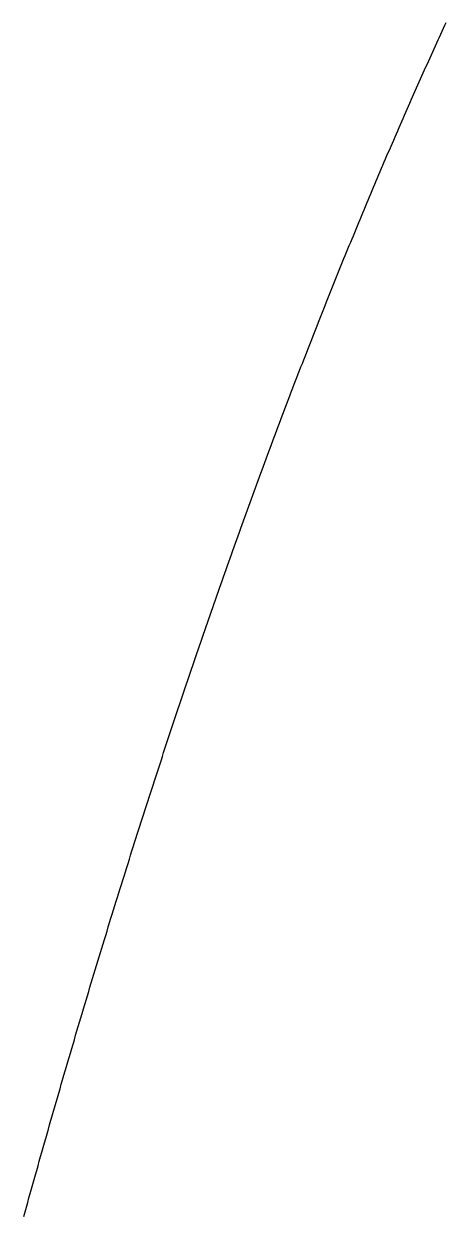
# Model space of a CAD drawing. Extents: x -14 to 314, y -178 to 13.
# Drawn here: x -7.41 to -3.17, y -10.95 to 1.01 of the extents above; entities that cross this region are included whole.
import ezdxf

# ---------------------------------------------------------------- set-up
doc = ezdxf.new("R2010")
doc.units = 0
doc.layers.add('BLACK', color=7, linetype='CONTINUOUS')

msp = doc.modelspace()

# ---------------------------------------------------------------- linework, layer by layer
at = {"layer": 'BLACK', "linetype": 'CONTINUOUS'}
for p, q in [((-3.21089, 0.937623), (-3.197375, 0.967129)), ((-3.197375, 0.967129), (-3.18387, 0.996566)), ((-3.18387, 0.996566), (-3.170356, 1.025975)), ((-3.264932, 0.819153), (-3.251417, 0.848854)), ((-3.251417, 0.848854), (-3.237911, 0.878485)), ((-3.237911, 0.878485), (-3.224396, 0.908088)), ((-3.224396, 0.908088), (-3.21089, 0.937623)), ((-3.318976, 0.699906), (-3.30546, 0.729801)), ((-3.30546, 0.729801), (-3.291953, 0.759627)), ((-3.291953, 0.759627), (-3.278438, 0.789425)), ((-3.278438, 0.789425), (-3.264932, 0.819153)), ((-3.373021, 0.579877), (-3.359505, 0.609968)), ((-3.359505, 0.609968), (-3.345998, 0.639989)), ((-3.345998, 0.639989), (-3.332482, 0.669982)), ((-3.332482, 0.669982), (-3.318976, 0.699906)), ((-3.427066, 0.459064), (-3.41355, 0.489351)), ((-3.41355, 0.489351), (-3.400044, 0.519568)), ((-3.400044, 0.519568), (-3.386528, 0.549757)), ((-3.386528, 0.549757), (-3.373021, 0.579877)), ((-3.481112, 0.337464), (-3.467596, 0.367948)), ((-3.467596, 0.367948), (-3.454089, 0.398362)), ((-3.454089, 0.398362), (-3.440573, 0.428748)), ((-3.440573, 0.428748), (-3.427066, 0.459064)), ((-3.535157, 0.215075), (-3.521642, 0.245757)), ((-3.521642, 0.245757), (-3.508135, 0.276368)), ((-3.508135, 0.276368), (-3.494619, 0.306951)), ((-3.494619, 0.306951), (-3.481112, 0.337464)), ((-3.589201, 0.091893), (-3.575686, 0.122773)), ((-3.575686, 0.122773), (-3.562179, 0.153583)), ((-3.562179, 0.153583), (-3.548664, 0.184364)), ((-3.548664, 0.184364), (-3.535157, 0.215075)), ((-3.629728, -0.001004), (-3.616222, 0.030004)), ((-3.616222, 0.030004), (-3.602707, 0.060984)), ((-3.602707, 0.060984), (-3.589201, 0.091893)), ((-3.683768, -0.125579), (-3.670263, -0.094372)), ((-3.670263, -0.094372), (-3.656748, -0.063192)), ((-3.656748, -0.063192), (-3.643243, -0.032084)), ((-3.643243, -0.032084), (-3.629728, -0.001004)), ((-3.737804, -0.250954), (-3.7243, -0.219546)), ((-3.7243, -0.219546), (-3.710787, -0.188167)), ((-3.710787, -0.188167), (-3.697282, -0.156859)), ((-3.697282, -0.156859), (-3.683768, -0.125579)), ((-3.791837, -0.377132), (-3.778334, -0.345523)), ((-3.778334, -0.345523), (-3.764821, -0.313943)), ((-3.764821, -0.313943), (-3.751318, -0.282434)), ((-3.751318, -0.282434), (-3.737804, -0.250954)), ((-3.845865, -0.504115), (-3.832363, -0.472305)), ((-3.832363, -0.472305), (-3.818852, -0.440523)), ((-3.818852, -0.440523), (-3.805349, -0.408813)), ((-3.805349, -0.408813), (-3.791837, -0.377132)), ((-3.886387, -0.599894), (-3.872877, -0.56791)), ((-3.872877, -0.56791), (-3.859376, -0.535998)), ((-3.859376, -0.535998), (-3.845865, -0.504115)), ((-3.940406, -0.728293), (-3.926897, -0.696106)), ((-3.926897, -0.696106), (-3.913397, -0.663992)), ((-3.913397, -0.663992), (-3.899888, -0.631907)), ((-3.899888, -0.631907), (-3.886387, -0.599894)), ((-3.994417, -0.857505), (-3.98091, -0.825115)), ((-3.98091, -0.825115), (-3.967412, -0.792797)), ((-3.967412, -0.792797), (-3.953905, -0.760509)), ((-3.953905, -0.760509), (-3.940406, -0.728293)), ((-4.048422, -0.987533), (-4.034917, -0.954938)), ((-4.034917, -0.954938), (-4.02142, -0.922417)), ((-4.02142, -0.922417), (-4.007914, -0.889924)), ((-4.007914, -0.889924), (-3.994417, -0.857505)), ((-4.088915, -1.085579), (-4.075421, -1.052854)), ((-4.075421, -1.052854), (-4.061917, -1.020156)), ((-4.061917, -1.020156), (-4.048422, -0.987533)), ((-4.142905, -1.217041), (-4.129413, -1.18411)), ((-4.129413, -1.18411), (-4.115911, -1.151207)), ((-4.115911, -1.151207), (-4.102418, -1.118379)), ((-4.102418, -1.118379), (-4.088915, -1.085579)), ((-4.183396, -1.316188), (-4.169896, -1.28308)), ((-4.169896, -1.28308), (-4.156406, -1.250046)), ((-4.156406, -1.250046), (-4.142905, -1.217041)), ((-4.237369, -1.449092), (-4.223872, -1.415777)), ((-4.223872, -1.415777), (-4.210384, -1.382537)), ((-4.210384, -1.382537), (-4.196886, -1.349325)), ((-4.196886, -1.349325), (-4.183396, -1.316188)), ((-4.291331, -1.582823), (-4.277837, -1.549301)), ((-4.277837, -1.549301), (-4.264351, -1.515854)), ((-4.264351, -1.515854), (-4.250856, -1.482435)), ((-4.250856, -1.482435), (-4.237369, -1.449092)), ((-4.331791, -1.683654), (-4.318308, -1.65)), ((-4.318308, -1.65), (-4.304815, -1.616374)), ((-4.304815, -1.616374), (-4.291331, -1.582823)), ((-4.385733, -1.81884), (-4.372253, -1.784977)), ((-4.372253, -1.784977), (-4.358763, -1.751143)), ((-4.358763, -1.751143), (-4.345282, -1.717384)), ((-4.345282, -1.717384), (-4.331791, -1.683654)), ((-4.426185, -1.920789), (-4.412699, -1.886746)), ((-4.412699, -1.886746), (-4.399221, -1.852779)), ((-4.399221, -1.852779), (-4.385733, -1.81884)), ((-4.480104, -2.057437), (-4.466621, -2.023185)), ((-4.466621, -2.023185), (-4.453147, -1.989008)), ((-4.453147, -1.989008), (-4.439662, -1.954861)), ((-4.439662, -1.954861), (-4.426185, -1.920789)), ((-4.52053, -2.160463), (-4.507058, -2.126076)), ((-4.507058, -2.126076), (-4.493577, -2.091719)), ((-4.493577, -2.091719), (-4.480104, -2.057437)), ((-4.574423, -2.298582), (-4.560956, -2.263985)), ((-4.560956, -2.263985), (-4.547478, -2.229417)), ((-4.547478, -2.229417), (-4.534009, -2.194925)), ((-4.534009, -2.194925), (-4.52053, -2.160463)), ((-4.614838, -2.402737), (-4.601364, -2.367958)), ((-4.601364, -2.367958), (-4.587899, -2.333255)), ((-4.587899, -2.333255), (-4.574423, -2.298582)), ((-4.668703, -2.542334), (-4.655234, -2.507344)), ((-4.655234, -2.507344), (-4.641773, -2.47243)), ((-4.641773, -2.47243), (-4.628301, -2.437545)), ((-4.628301, -2.437545), (-4.614838, -2.402737)), ((-4.709087, -2.647577), (-4.69563, -2.612451)), ((-4.69563, -2.612451), (-4.682163, -2.577354)), ((-4.682163, -2.577354), (-4.668703, -2.542334)), ((-4.74947, -2.753322), (-4.736007, -2.718013)), ((-4.736007, -2.718013), (-4.722552, -2.68278)), ((-4.722552, -2.68278), (-4.709087, -2.647577)), ((-4.803292, -2.895046), (-4.789833, -2.859523)), ((-4.789833, -2.859523), (-4.776383, -2.824077)), ((-4.776383, -2.824077), (-4.762922, -2.788661)), ((-4.762922, -2.788661), (-4.74947, -2.753322)), ((-4.843641, -3.001887), (-4.830195, -2.966228)), ((-4.830195, -2.966228), (-4.816739, -2.930598)), ((-4.816739, -2.930598), (-4.803292, -2.895046)), ((-4.897428, -3.145107), (-4.883988, -3.109234)), ((-4.883988, -3.109234), (-4.870537, -3.07339)), ((-4.870537, -3.07339), (-4.857094, -3.037624)), ((-4.857094, -3.037624), (-4.843641, -3.001887)), ((-4.93776, -3.253099), (-4.924315, -3.21704)), ((-4.924315, -3.21704), (-4.910877, -3.181059)), ((-4.910877, -3.181059), (-4.897428, -3.145107)), ((-4.978071, -3.36155), (-4.964639, -3.325354)), ((-4.964639, -3.325354), (-4.951196, -3.289187)), ((-4.951196, -3.289187), (-4.93776, -3.253099)), ((-5.018379, -3.470511), (-5.004941, -3.434128)), ((-5.004941, -3.434128), (-4.991512, -3.397824)), ((-4.991512, -3.397824), (-4.978071, -3.36155)), ((-5.072097, -3.616532), (-5.058665, -3.579933)), ((-5.058665, -3.579933), (-5.045241, -3.543413)), ((-5.045241, -3.543413), (-5.031806, -3.506922)), ((-5.031806, -3.506922), (-5.018379, -3.470511)), ((-5.112365, -3.726604), (-5.098947, -3.689868)), ((-5.098947, -3.689868), (-5.085518, -3.65316)), ((-5.085518, -3.65316), (-5.072097, -3.616532)), ((-5.152629, -3.837191), (-5.139206, -3.800266)), ((-5.139206, -3.800266), (-5.125791, -3.76342)), ((-5.125791, -3.76342), (-5.112365, -3.726604)), ((-5.206287, -3.985384), (-5.19287, -3.948241)), ((-5.19287, -3.948241), (-5.179461, -3.911178)), ((-5.179461, -3.911178), (-5.166041, -3.874144)), ((-5.166041, -3.874144), (-5.152629, -3.837191)), ((-5.246509, -4.097089), (-5.233106, -4.059808)), ((-5.233106, -4.059808), (-5.219693, -4.022556)), ((-5.219693, -4.022556), (-5.206287, -3.985384)), ((-5.286725, -4.209311), (-5.273318, -4.171841)), ((-5.273318, -4.171841), (-5.259919, -4.13445)), ((-5.259919, -4.13445), (-5.246509, -4.097089)), ((-5.326917, -4.322001), (-5.313524, -4.284392)), ((-5.313524, -4.284392), (-5.300121, -4.246811)), ((-5.300121, -4.246811), (-5.286725, -4.209311)), ((-5.367102, -4.435211), (-5.353706, -4.397411)), ((-5.353706, -4.397411), (-5.340317, -4.359692)), ((-5.340317, -4.359692), (-5.326917, -4.322001)), ((-5.407263, -4.54889), (-5.393881, -4.510951)), ((-5.393881, -4.510951), (-5.380488, -4.47304)), ((-5.380488, -4.47304), (-5.367102, -4.435211)), ((-5.460791, -4.701251), (-5.447416, -4.663091)), ((-5.447416, -4.663091), (-5.43403, -4.62496)), ((-5.43403, -4.62496), (-5.420652, -4.58691)), ((-5.420652, -4.58691), (-5.407263, -4.54889)), ((-5.500922, -4.816114), (-5.487544, -4.777762)), ((-5.487544, -4.777762), (-5.474173, -4.739492)), ((-5.474173, -4.739492), (-5.460791, -4.701251)), ((-5.541026, -4.93145), (-5.527663, -4.892958)), ((-5.527663, -4.892958), (-5.514289, -4.854495)), ((-5.514289, -4.854495), (-5.500922, -4.816114)), ((-5.581122, -5.047311), (-5.567756, -5.008626)), ((-5.567756, -5.008626), (-5.554397, -4.970024)), ((-5.554397, -4.970024), (-5.541026, -4.93145)), ((-5.621191, -5.163646), (-5.60784, -5.124821)), ((-5.60784, -5.124821), (-5.594478, -5.086025)), ((-5.594478, -5.086025), (-5.581122, -5.047311)), ((-5.661251, -5.280508), (-5.647897, -5.24149)), ((-5.647897, -5.24149), (-5.63455, -5.202553)), ((-5.63455, -5.202553), (-5.621191, -5.163646)), ((-5.701282, -5.397846), (-5.687944, -5.358687)), ((-5.687944, -5.358687), (-5.674594, -5.319556)), ((-5.674594, -5.319556), (-5.661251, -5.280508)), ((-5.741304, -5.515713), (-5.727963, -5.476359)), ((-5.727963, -5.476359), (-5.714628, -5.437088)), ((-5.714628, -5.437088), (-5.701282, -5.397846)), ((-5.781297, -5.634057), (-5.767971, -5.594562)), ((-5.767971, -5.594562), (-5.754634, -5.555096)), ((-5.754634, -5.555096), (-5.741304, -5.515713)), ((-5.821279, -5.752934), (-5.807951, -5.713243)), ((-5.807951, -5.713243), (-5.794629, -5.673636)), ((-5.794629, -5.673636), (-5.781297, -5.634057)), ((-5.861231, -5.872288), (-5.847919, -5.832456)), ((-5.847919, -5.832456), (-5.834595, -5.792653)), ((-5.834595, -5.792653), (-5.821279, -5.752934)), ((-5.901171, -5.992176), (-5.887857, -5.952148)), ((-5.887857, -5.952148), (-5.87455, -5.912203)), ((-5.87455, -5.912203), (-5.861231, -5.872288)), ((-5.941081, -6.112544), (-5.927783, -6.072374)), ((-5.927783, -6.072374), (-5.914474, -6.032233)), ((-5.914474, -6.032233), (-5.901171, -5.992176)), ((-5.980979, -6.233448), (-5.967679, -6.193081)), ((-5.967679, -6.193081), (-5.954386, -6.152798)), ((-5.954386, -6.152798), (-5.941081, -6.112544)), ((-6.020845, -6.354834), (-6.007562, -6.314325)), ((-6.007562, -6.314325), (-5.994267, -6.273844)), ((-5.994267, -6.273844), (-5.980979, -6.233448)), ((-6.060698, -6.476757), (-6.047413, -6.43605)), ((-6.047413, -6.43605), (-6.034135, -6.395427)), ((-6.034135, -6.395427), (-6.020845, -6.354834)), ((-6.100518, -6.599163), (-6.08725, -6.558314)), ((-6.08725, -6.558314), (-6.073971, -6.517493)), ((-6.073971, -6.517493), (-6.060698, -6.476757)), ((-6.140324, -6.722109), (-6.127055, -6.681061)), ((-6.127055, -6.681061), (-6.113792, -6.640097)), ((-6.113792, -6.640097), (-6.100518, -6.599163)), ((-6.180098, -6.845539), (-6.166845, -6.804348)), ((-6.166845, -6.804348), (-6.153582, -6.763186)), ((-6.153582, -6.763186), (-6.140324, -6.722109)), ((-6.219856, -6.969511), (-6.206603, -6.92812)), ((-6.206603, -6.92812), (-6.193356, -6.886815)), ((-6.193356, -6.886815), (-6.180098, -6.845539)), ((-6.25958, -7.093968), (-6.246344, -7.052435)), ((-6.246344, -7.052435), (-6.233097, -7.01093)), ((-6.233097, -7.01093), (-6.219856, -6.969511)), ((-6.299288, -7.218969), (-6.286052, -7.177236)), ((-6.286052, -7.177236), (-6.272822, -7.135588)), ((-6.272822, -7.135588), (-6.25958, -7.093968)), ((-6.325743, -7.30258), (-6.312512, -7.260732)), ((-6.312512, -7.260732), (-6.299288, -7.218969)), ((-6.365399, -7.428413), (-6.352186, -7.386421)), ((-6.352186, -7.386421), (-6.338961, -7.344458)), ((-6.338961, -7.344458), (-6.325743, -7.30258)), ((-6.405037, -7.554791), (-6.391824, -7.512598)), ((-6.391824, -7.512598), (-6.378617, -7.470491)), ((-6.378617, -7.470491), (-6.365399, -7.428413)), ((-6.44464, -7.681658), (-6.431445, -7.639321)), ((-6.431445, -7.639321), (-6.418238, -7.597013)), ((-6.418238, -7.597013), (-6.405037, -7.554791)), ((-6.484225, -7.809073), (-6.47103, -7.766534)), ((-6.47103, -7.766534), (-6.457841, -7.724082)), ((-6.457841, -7.724082), (-6.44464, -7.681658)), ((-6.523773, -7.936978), (-6.510596, -7.894295)), ((-6.510596, -7.894295), (-6.497407, -7.851641)), ((-6.497407, -7.851641), (-6.484225, -7.809073)), ((-6.550125, -8.022547), (-6.536955, -7.979748)), ((-6.536955, -7.979748), (-6.523773, -7.936978)), ((-6.589635, -8.151348), (-6.576465, -8.108347)), ((-6.576465, -8.108347), (-6.563301, -8.065432)), ((-6.563301, -8.065432), (-6.550125, -8.022547)), ((-6.629106, -8.280642), (-6.615955, -8.237496)), ((-6.615955, -8.237496), (-6.602792, -8.194378)), ((-6.602792, -8.194378), (-6.589635, -8.151348)), ((-6.668557, -8.410487), (-6.655407, -8.367137)), ((-6.655407, -8.367137), (-6.642263, -8.323875)), ((-6.642263, -8.323875), (-6.629106, -8.280642)), ((-6.694839, -8.49733), (-6.681695, -8.453864)), ((-6.681695, -8.453864), (-6.668557, -8.410487)), ((-6.734231, -8.628017), (-6.721106, -8.584407)), ((-6.721106, -8.584407), (-6.70797, -8.540824)), ((-6.70797, -8.540824), (-6.694839, -8.49733)), ((-6.773601, -8.759258), (-6.760478, -8.715443)), ((-6.760478, -8.715443), (-6.747361, -8.671716)), ((-6.747361, -8.671716), (-6.734231, -8.628017)), ((-6.812931, -8.890993), (-6.799828, -8.847033)), ((-6.799828, -8.847033), (-6.786712, -8.803101)), ((-6.786712, -8.803101), (-6.773601, -8.759258)), ((-6.839137, -8.979118), (-6.82604, -8.935041)), ((-6.82604, -8.935041), (-6.812931, -8.890993)), ((-6.878423, -9.111759), (-6.865328, -9.067477)), ((-6.865328, -9.067477), (-6.852239, -9.023283)), ((-6.852239, -9.023283), (-6.839137, -8.979118)), ((-6.917668, -9.244896), (-6.904593, -9.200468)), ((-6.904593, -9.200468), (-6.891505, -9.156069)), ((-6.891505, -9.156069), (-6.878423, -9.111759)), ((-6.943816, -9.333957), (-6.930748, -9.289412)), ((-6.930748, -9.289412), (-6.917668, -9.244896)), ((-6.983014, -9.468003), (-6.969949, -9.423252)), ((-6.969949, -9.423252), (-6.956889, -9.37859)), ((-6.956889, -9.37859), (-6.943816, -9.333957)), ((-7.02217, -9.602546), (-7.009125, -9.55765)), ((-7.009125, -9.55765), (-6.996067, -9.512781)), ((-6.996067, -9.512781), (-6.983014, -9.468003)), ((-7.048258, -9.692545), (-7.03522, -9.647531)), ((-7.03522, -9.647531), (-7.02217, -9.602546)), ((-7.087365, -9.828), (-7.074331, -9.78278)), ((-7.074331, -9.78278), (-7.061301, -9.737648)), ((-7.061301, -9.737648), (-7.048258, -9.692545)), ((-7.126429, -9.963954), (-7.113415, -9.918588)), ((-7.113415, -9.918588), (-7.100388, -9.873249)), ((-7.100388, -9.873249), (-7.087365, -9.828)), ((-7.152454, -10.054895), (-7.139448, -10.009411)), ((-7.139448, -10.009411), (-7.126429, -9.963954)), ((-7.191467, -10.191764), (-7.178464, -10.146071)), ((-7.178464, -10.146071), (-7.165466, -10.100469)), ((-7.165466, -10.100469), (-7.152454, -10.054895)), ((-7.230435, -10.329132), (-7.217453, -10.283294)), ((-7.217453, -10.283294), (-7.204458, -10.237484)), ((-7.204458, -10.237484), (-7.191467, -10.191764)), ((-7.256396, -10.421017), (-7.243422, -10.375061)), ((-7.243422, -10.375061), (-7.230435, -10.329132)), ((-7.29531, -10.559303), (-7.28234, -10.513138)), ((-7.28234, -10.513138), (-7.269374, -10.467063)), ((-7.269374, -10.467063), (-7.256396, -10.421017)), ((-7.32123, -10.651779), (-7.308268, -10.605495)), ((-7.308268, -10.605495), (-7.29531, -10.559303)), ((-7.360072, -10.790921), (-7.347132, -10.744491)), ((-7.347132, -10.744491), (-7.334178, -10.69809)), ((-7.334178, -10.69809), (-7.32123, -10.651779)), ((-7.398885, -10.930628), (-7.385949, -10.883989)), ((-7.385949, -10.883989), (-7.373017, -10.837441)), ((-7.373017, -10.837441), (-7.360072, -10.790921)), ((-7.411808, -10.977294), (-7.398885, -10.930628))]:
    msp.add_line(p, q, dxfattribs=at)

doc.saveas('drawing.dxf')
